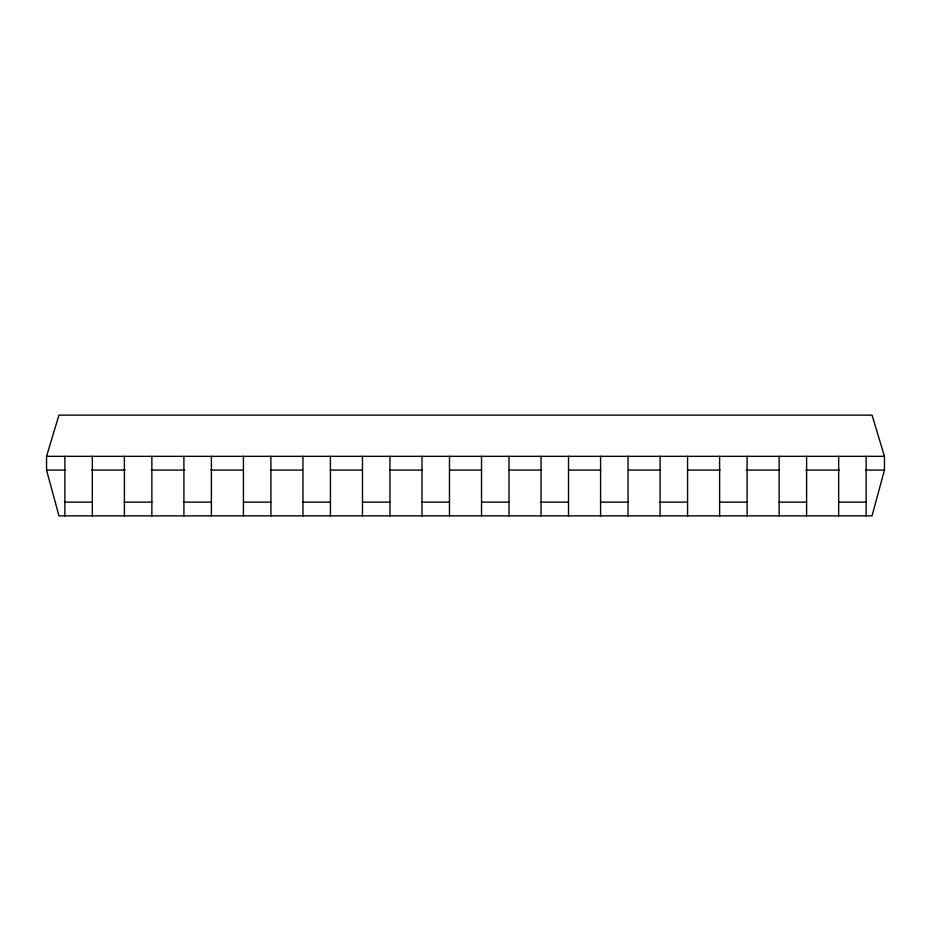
<?xml version="1.0" encoding="UTF-8"?>
<svg xmlns="http://www.w3.org/2000/svg" width="931" height="931" viewBox="0 0 931 931"><rect width="100%" height="100%" fill="white"/><g stroke="black" fill="none" stroke-linecap="round" stroke-linejoin="round"><path stroke-width="1.4" d="M884.45 470.074L872.044 515.867L58.956 515.867L46.55 470.074L46.55 456.341L58.956 415.133L872.044 415.133L884.45 456.341L884.45 470.074L865.539 470.074M46.55 456.341L884.45 456.341M46.55 470.074L65.461 470.074M91.645 470.074L125.103 470.074M151.287 470.074L184.745 470.074M210.93 470.074L242.933 470.074M270.572 470.074L302.575 470.074M330.214 470.074L362.217 470.074M389.856 470.074L421.859 470.074M449.498 470.074L481.502 470.074M509.141 470.074L541.144 470.074M568.783 470.074L600.786 470.074M628.425 470.074L660.428 470.074M688.067 470.074L720.07 470.074M746.255 470.074L779.713 470.074M805.897 470.074L839.355 470.074M64.867 502.135L92.332 502.135M124.393 502.135L151.858 502.135M183.907 502.135L211.384 502.135M243.433 502.135L270.909 502.135M302.959 502.135L330.424 502.135M362.485 502.135L389.949 502.135M421.999 502.135L449.475 502.135M481.525 502.135L509.001 502.135M541.051 502.135L568.515 502.135M600.576 502.135L628.041 502.135M660.091 502.135L687.567 502.135M719.616 502.135L747.093 502.135M779.142 502.135L806.607 502.135M838.668 502.135L866.133 502.135M866.133 456.341L866.133 515.867M838.668 456.341L838.668 515.867M806.607 456.341L806.607 515.867M779.142 456.341L779.142 515.867M747.093 456.341L747.093 515.867M719.616 456.341L719.616 515.867M687.567 456.341L687.567 515.867M660.091 456.341L660.091 515.867M628.041 456.341L628.041 515.867M600.576 456.341L600.576 515.867M568.515 456.341L568.515 515.867M541.051 456.341L541.051 515.867M509.001 456.341L509.001 515.867M481.525 456.341L481.525 515.867M449.475 456.341L449.475 515.867M421.999 456.341L421.999 515.867M389.949 456.341L389.949 515.867M362.485 456.341L362.485 515.867M330.424 456.341L330.424 515.867M302.959 456.341L302.959 515.867M270.909 456.341L270.909 515.867M243.433 456.341L243.433 515.867M211.384 456.341L211.384 515.867M183.907 456.341L183.907 515.867M151.858 456.341L151.858 515.867M124.393 456.341L124.393 515.867M92.332 456.341L92.332 515.867M64.867 456.341L64.867 515.867"/></g></svg>
